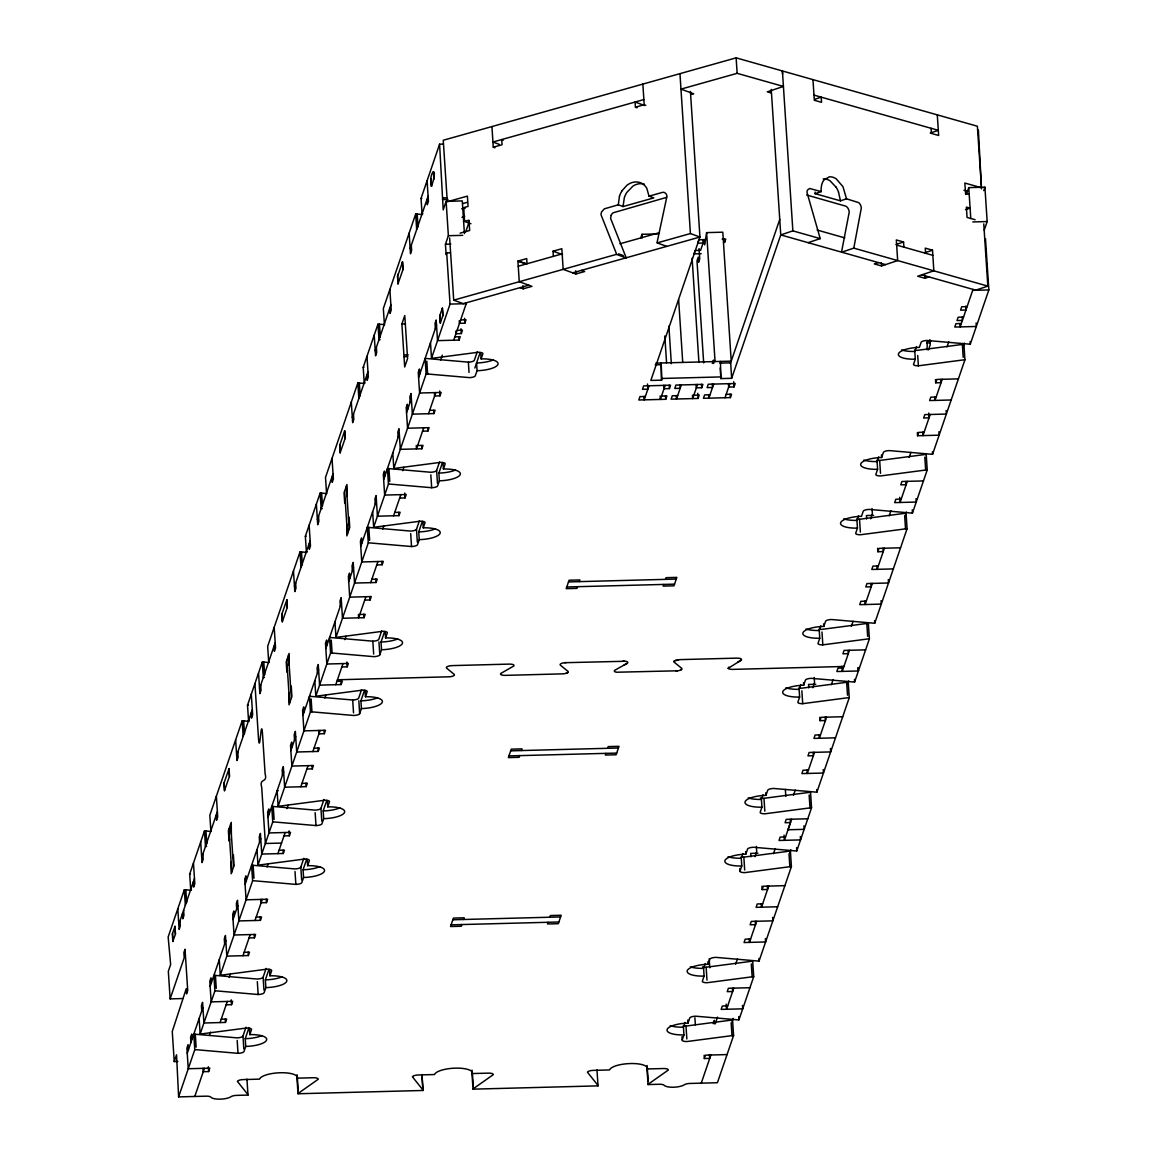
<?xml version="1.0" encoding="UTF-8"?>
<svg xmlns="http://www.w3.org/2000/svg" width="1157" height="1157" viewBox="0 0 1157 1157"><rect width="100%" height="100%" fill="white"/><g stroke="black" fill="none" stroke-linecap="round" stroke-linejoin="round"><path stroke-width="1.5" d="M621.974 190.789L626.92 185.294A18.989 14.882 -70.2 0 1 636.769 181.938L639.676 182.473A18.382 14.39 -69.2 0 1 643.711 184.657A18.686 14.622 -69.8 0 1 646.806 188.331L649.034 196.169L653.806 197.905L623.059 206.553L618.301 204.818L619.472 196.039M337.439 679.781L449.813 676.773A5.423 1.663 -3.7 0 0 454.166 674.314L446.602 668.139A5.423 1.663 -3.7 0 1 452.3 665.608L509.225 664.104A5.423 1.663 -3.7 0 1 513.809 665.984L500.735 673.49A5.423 1.663 -3.7 0 0 505.32 675.37L562.259 673.866A5.423 1.663 -3.7 0 0 566.12 673.316L567.769 672.579A5.423 1.663 -3.7 0 0 567.942 671.335L560.378 665.159A5.423 1.663 -3.7 0 1 564.732 662.701L625.532 661.254A5.423 1.663 -3.7 0 1 627.036 663.409L615.061 670.091A5.423 1.663 -3.7 0 0 616.565 672.231L677.366 670.8A5.423 1.663 -3.7 0 0 680.851 669.975L681.719 668.341L674.155 662.166A5.423 1.663 -3.7 0 1 674.329 660.922L679.839 659.62L736.778 658.131A5.423 1.663 -3.7 0 1 740.813 660.416L728.158 668.356A5.423 1.663 -3.7 0 0 732.873 669.382L843.916 666.475M224.096 782.841L224.415 790.781L229.491 776.202L229.086 768.566L224.096 782.841L224.603 790.578M281.932 613.919L282.25 621.844L287.326 607.28L286.922 599.644L281.932 613.919L282.438 621.656M339.768 444.982L340.086 452.922L345.162 438.358L344.757 430.722L339.768 444.982L340.274 452.72M402.925 269.726L402.593 261.786L397.531 276.349L397.936 283.986L402.925 269.726L402.419 261.988L401.624 264.331M430.968 178.626L431.474 186.364C439.501 162.674 427.743 172.089 431.489 186.277M439.92 315.225L440.253 323.165L442.986 315.196L442.422 308.022L439.906 315.297L440.412 323.034M175.43 934.176L175.011 926.265L172.379 933.959L172.798 941.538L175.43 934.176L174.924 926.439M611.127 215.376L610.607 218.398L625.792 256.767A5.481 4.295 -69.8 0 1 625.951 257.852M791.619 819.214L788.004 829.771L804.158 829.338L811.549 807.774L810.536 792.299A5.423 1.663 -3.7 0 0 808.974 792.415L763.982 798.316A5.423 1.663 -3.7 0 1 760.351 797.911M191.05 890.268L185.843 889.82A5.423 1.663 -3.7 0 0 184.325 889.776L168.155 936.996L170.643 964.533L168.329 971.287L170.137 998.881L182.705 998.549M191.484 889.531A5.423 1.663 -3.7 0 1 190.703 889.574L189.69 874.099L204.456 830.972A5.423 1.663 -3.7 0 1 205.975 831.001L211.196 831.449M248.885 721.332L243.679 720.883A5.423 1.663 -3.7 0 0 242.16 720.854L209.822 815.28L210.834 830.755M249.334 720.609A5.423 1.663 -3.7 0 1 248.538 720.652L247.526 705.177L262.292 662.035A5.423 1.663 -3.7 0 1 263.81 662.064L269.031 662.527M306.735 552.41L301.514 551.961A5.438 1.663 -3.7 0 0 299.996 551.932L267.672 646.358L268.684 661.833M307.169 551.687A5.438 1.663 -3.7 0 1 306.374 551.715L305.361 536.241L320.127 493.113A5.438 1.663 -3.7 0 1 321.646 493.142L326.867 493.591M364.571 383.488L359.35 383.025A5.438 1.663 -3.7 0 0 357.831 382.996L325.507 477.422L326.52 492.896M365.005 382.75A5.438 1.663 -3.7 0 1 364.209 382.793L363.197 367.319L377.977 324.177A5.438 1.663 -3.7 0 1 379.482 324.206L384.702 324.669M422.406 214.551L417.185 214.103A5.467 1.678 -3.7 0 0 415.667 214.074L383.343 308.5L384.355 323.974M422.84 213.828A5.438 1.663 -3.7 0 1 422.059 213.857L421.047 198.382L439.588 144.191L443.189 144.104M398.398 273.717L397.603 276.06L398.109 283.798M178.814 924.313L194.477 878.568M201.708 857.453L217.371 811.693M236.65 755.391L252.313 709.631M259.544 688.516L275.207 642.771M294.485 586.454L310.148 540.709M317.38 519.594L333.042 473.849M352.321 417.532L367.984 371.787M375.215 350.672L390.878 304.913M410.157 248.61L428.09 196.213M464.42 233.584L462.279 200.913L446.125 201.347L443.203 209.865L439.588 144.191M170.137 998.881L184.209 957.779L183.876 952.616L185.033 949.232L187.723 990.508L186.566 993.877L186.234 988.714L172.263 1031.466L174.23 1061.562L177.831 1061.461M401.884 324.003L404.776 315.557L407.582 358.54L404.69 366.986L401.884 324.003L405.471 323.902M229.621 839.418L229.043 841.11L228.377 830.784L231.27 822.338L231.357 834.342M287.457 670.482L286.878 672.174L286.213 661.862L289.105 653.416L289.192 665.42M345.307 501.56L344.728 503.252L344.048 492.925L346.941 484.479L347.042 496.483M231.082 861.763L231.183 873.766L234.076 865.32L233.396 855.009L232.817 856.701M288.932 692.841L289.019 704.844L291.911 696.398L291.231 686.087L290.653 687.764M346.767 523.904L346.854 535.908L349.747 527.462L349.081 517.15L348.503 518.842M450.29 252.79L446.703 252.891L446.125 254.569L445.445 244.257L448.366 235.724L446.125 201.347M174.23 1061.562L176.544 1054.808L178.612 1096.894L206.134 1096.171A5.423 1.663 -3.7 0 1 210.227 1096.735L212.049 1098.022A10.861 3.326 -3.7 0 0 229.332 1097.559L232.065 1096.171A5.423 1.663 -3.7 0 1 236.621 1095.375L247.988 1095.072L246.976 1079.597A5.423 1.663 -3.7 0 0 246.918 1079.119M469.366 221.233L465.895 231.357A5.423 1.663 -3.7 0 1 465.302 231.993M187.246 1053.26L202.909 1007.516M210.14 986.4L225.803 940.641M233.034 919.526L237.85 905.454M245.082 884.338L260.744 838.594M267.976 817.464L283.639 771.719M290.87 750.604L295.686 736.532M302.917 715.416L318.58 669.657M325.811 648.542L341.474 602.783M348.705 581.667L353.521 567.595M360.753 546.48L376.415 500.735M383.647 479.605L399.31 433.861M406.541 412.745L411.357 398.673M418.588 377.558L436.522 325.16M178.612 1096.894L194.781 1049.674L193.769 1034.213A5.423 1.663 -3.7 0 1 195.287 1034.242L237.011 1037.858A5.423 1.663 -3.7 0 0 242.984 1036.021L245.993 1027.242M194.781 1049.674A5.423 1.663 -3.7 0 1 196.3 1049.717L238.024 1053.333A5.423 1.663 -3.7 0 0 243.997 1051.496L245.732 1046.434A19.004 5.814 -3.7 0 0 266.602 1040.027A19.004 5.814 -3.7 0 0 249.782 1034.604L251.503 1029.542A5.423 1.663 -3.7 0 0 246.701 1027.995L201.708 1033.881A5.423 1.663 -3.7 0 1 200.147 1033.996L214.913 990.869L213.9 975.394A5.423 1.663 -3.7 0 1 215.419 975.423L257.158 979.039A5.423 1.663 -3.7 0 0 263.116 977.202L266.124 968.423M214.913 990.869A5.423 1.663 -3.7 0 1 216.431 990.898L258.156 994.514A5.423 1.663 -3.7 0 0 264.129 992.677L265.864 987.615A19.004 5.814 -3.7 0 0 286.748 981.208A19.004 5.814 -3.7 0 0 269.914 975.785L271.649 970.723A5.423 1.663 -3.7 0 0 266.833 969.176L221.855 975.076A5.423 1.663 -3.7 0 1 220.278 975.177L252.616 880.752L251.604 865.277A5.423 1.663 -3.7 0 1 253.123 865.306L294.847 868.921A5.423 1.663 -3.7 0 0 300.82 867.099L303.828 858.306M252.616 880.752A5.423 1.663 -3.7 0 1 254.135 880.781L295.859 884.396A5.423 1.663 -3.7 0 0 301.832 882.574L303.568 877.498A19.004 5.814 -3.7 0 0 324.452 871.091A19.004 5.814 -3.7 0 0 307.617 865.682L309.353 860.606A5.423 1.663 -3.7 0 0 304.537 859.058L259.544 864.959A5.423 1.663 -3.7 0 1 257.982 865.074L272.748 821.933L271.736 806.458A5.423 1.663 -3.7 0 1 273.254 806.487L314.993 810.117A5.423 1.663 -3.7 0 0 320.952 808.28L323.96 799.501M272.748 821.933A5.423 1.663 -3.7 0 1 274.267 821.962L316.006 825.577A5.423 1.663 -3.7 0 0 321.964 823.755L323.7 818.679A19.004 5.814 -3.7 0 0 344.584 812.272A19.004 5.814 -3.7 0 0 327.749 806.863L329.485 801.787A5.423 1.663 -3.7 0 0 324.669 800.239L279.69 806.14A5.438 1.663 -3.7 0 1 278.128 806.255L310.452 711.83L309.44 696.355A5.438 1.663 -3.7 0 1 310.958 696.384L352.683 699.999A5.423 1.663 -3.7 0 0 358.656 698.163L361.548 689.717M310.452 711.83A5.438 1.663 -3.7 0 1 311.971 711.859L353.695 715.474A5.423 1.663 -3.7 0 0 359.668 713.638L361.403 708.576A19.004 5.814 -3.7 0 0 382.287 702.169A19.004 5.814 -3.7 0 0 365.453 696.745L367.188 691.684A5.423 1.663 -3.7 0 0 362.372 690.136L317.394 696.037A5.438 1.663 -3.7 0 1 315.818 696.138L330.584 653.011L329.571 637.536A5.438 1.663 -3.7 0 1 331.09 637.565L372.829 641.18A5.423 1.663 -3.7 0 0 378.787 639.344L381.68 630.898M330.584 653.011A5.438 1.663 -3.7 0 1 332.102 653.04L373.841 656.655A5.423 1.663 -3.7 0 0 379.8 654.819L381.535 649.757A19.004 5.814 -3.7 0 0 402.419 643.35A19.004 5.814 -3.7 0 0 385.585 637.926L387.32 632.865A5.423 1.663 -3.7 0 0 382.519 631.317L337.526 637.218A5.423 1.663 -3.7 0 1 335.964 637.319L368.288 542.893L367.275 527.418A5.423 1.663 -3.7 0 1 368.794 527.447L410.518 531.063A5.423 1.663 -3.7 0 0 416.491 529.241L419.384 520.795M368.288 542.893A5.423 1.663 -3.7 0 1 369.806 542.922L411.53 546.538A5.423 1.663 -3.7 0 0 417.503 544.716L419.239 539.639A19.004 5.814 -3.7 0 0 440.123 533.232A19.004 5.814 -3.7 0 0 423.288 527.823L425.024 522.747A5.423 1.663 -3.7 0 0 420.208 521.2L375.23 527.1A5.438 1.663 -3.7 0 1 373.653 527.216L388.434 484.074L387.421 468.599A5.438 1.663 -3.7 0 1 388.926 468.628L430.664 472.258A5.423 1.663 -3.7 0 0 436.623 470.422L439.515 461.976M388.434 484.074A5.438 1.663 -3.7 0 1 389.938 484.103L431.677 487.719A5.423 1.663 -3.7 0 0 437.635 485.897L439.371 480.82A19.004 5.814 -3.7 0 0 460.255 474.413A19.004 5.814 -3.7 0 0 443.42 469.004L445.156 463.928A5.423 1.663 -3.7 0 0 440.354 462.381L395.361 468.281A5.438 1.663 -3.7 0 1 393.799 468.397L426.123 373.971L425.111 358.496A5.438 1.663 -3.7 0 1 426.629 358.525L468.368 362.141A5.423 1.663 -3.7 0 0 474.327 360.304L477.219 351.858M426.123 373.971A5.438 1.663 -3.7 0 1 427.642 374L469.38 377.616A5.423 1.663 -3.7 0 0 475.151 376.097L477.074 370.717A19.004 5.814 -3.7 0 0 497.958 364.31A19.004 5.814 -3.7 0 0 481.124 358.887L482.859 353.825A5.423 1.663 -3.7 0 0 478.043 352.278L433.065 358.178A5.438 1.663 -3.7 0 1 431.503 358.28L450.044 304.089L446.703 252.891M209.359 1035.443L210.502 1032.102M229.202 977.506L230.359 974.122M267.036 866.969L268.207 863.585M287.037 808.584L288.194 805.185M324.886 698.047L326.043 694.648M344.873 639.647L346.03 636.263M382.721 529.111L383.878 525.726M402.708 470.725L403.865 467.327M440.542 360.232L442.278 355.156M194.781 1096.474L204.413 1068.316M220.076 1022.571L227.307 1001.441M242.97 955.696L250.201 934.581M255.017 920.509L262.249 899.394M277.911 853.635L285.143 832.519M300.806 786.774L308.037 765.659M312.867 751.573L320.084 730.457M335.761 684.713L342.978 663.597M365.872 596.723L358.656 617.838L358.424 614.396M370.703 582.651L377.934 561.535M393.597 515.776L400.828 494.661M423.722 427.801L416.491 448.916L416.26 445.474M428.538 413.714L435.77 392.599M453.703 340.201L466.546 302.7M203.039 1068.258L203.256 1071.7L208.65 1071.556L209.807 1068.171L188.258 1068.735L186.899 1048.112L188.056 1044.728L188.403 1049.891M201.752 1010.9L201.405 1005.737L202.562 1002.352L203.921 1022.99L225.47 1022.426L226.627 1019.042L221.233 1019.187M226.15 1004.826L231.545 1004.681L232.702 1001.311L211.153 1001.875L209.793 981.237L210.95 977.867L211.297 983.016M224.646 944.025L224.299 938.862L225.456 935.492L226.815 956.116L248.365 955.552L249.522 952.182L244.127 952.312M249.044 937.965L254.439 937.821L255.596 934.437L234.047 935.001L232.687 914.377L233.844 910.993L234.191 916.156M236.693 908.838L236.361 903.675L237.518 900.291L238.863 920.929L260.412 920.365L261.569 916.98L256.174 917.125M260.875 899.322L261.092 902.764L266.486 902.619L267.643 899.249L246.094 899.813L244.734 879.175L245.891 875.806L246.239 880.954M259.587 841.963L259.255 836.8L260.412 833.43L261.757 854.054L283.306 853.49L284.463 850.12L279.068 850.25M283.986 835.904L289.38 835.759L290.537 832.375L268.988 832.939L267.629 812.315L268.786 808.931L269.133 814.094M282.482 775.103L282.149 769.94L283.306 766.556L284.651 787.194L306.2 786.63L307.357 783.246L301.963 783.39M306.88 769.029L312.274 768.884L313.431 765.515L291.882 766.079L290.523 745.441L291.68 742.071L292.027 747.22M294.529 739.902L294.196 734.753L295.353 731.369L296.698 752.007L318.247 751.428L319.404 748.058L314.024 748.203M318.71 730.4L318.927 733.842L324.322 733.697L325.479 730.313L303.929 730.877L302.584 710.253L303.741 706.869L304.074 712.032M317.423 673.041L317.09 667.878L318.247 664.494L319.592 685.132L341.141 684.568L342.298 681.184L336.918 681.328M341.821 666.967L347.216 666.822L348.373 663.453L326.824 664.017L325.479 643.379L326.636 640.009L326.968 645.158M340.317 606.167L339.984 601.018L341.141 597.634L342.486 618.257L364.036 617.693L365.193 614.324L359.813 614.454M364.715 600.107L370.11 599.962L371.267 596.578L349.718 597.142L348.373 576.519L349.515 573.134L349.862 578.298M352.364 570.98L352.032 565.816L353.189 562.432L354.534 583.07L376.083 582.506L377.24 579.122L371.86 579.267M376.777 564.905L382.157 564.761L383.314 561.391L361.765 561.955L360.42 541.317L361.577 537.947L361.91 543.096M375.258 504.105L374.926 498.956L376.083 495.572L377.428 516.196L398.977 515.632L400.134 512.262L394.754 512.406M399.671 498.045L405.051 497.9L406.208 494.516L384.659 495.08L383.314 474.457L384.471 471.073L384.804 476.236M398.153 437.245L397.82 432.082L398.977 428.697L400.322 449.335L421.871 448.771L423.028 445.387L417.648 445.532M422.565 431.171L427.945 431.026L429.102 427.656L407.553 428.22L406.208 407.582L407.365 404.212L407.698 409.361M410.2 402.043L409.867 396.894L411.024 393.51L412.369 414.148L433.918 413.57L435.075 410.2L429.695 410.345M434.439 393.394L434.613 395.983L439.993 395.839L441.15 392.454L419.601 393.018L418.255 372.395L419.413 369.011L419.745 374.174M435.365 328.545L435.032 323.382L436.189 319.997L437.534 340.635L459.098 340.071L460.255 336.687L454.86 336.832M455.757 331.148L455.916 333.737L461.31 333.592L462.467 330.208L457.029 330.352M459.271 320.735L459.43 323.309L464.868 323.179L466.025 319.795L460.645 319.939M245.732 1046.434L245.226 1038.697L248.813 1028.183M265.864 987.615L265.358 979.878L268.959 969.364M303.568 877.498L303.062 869.76L306.663 859.261M323.7 818.679L323.193 810.941L326.795 800.442M361.403 708.576L360.897 700.838L364.498 690.324M381.535 649.757L381.029 642.019L384.63 631.505M419.239 539.639L418.733 531.902L422.334 521.402M439.371 480.82L438.865 473.097L442.466 462.583M474.833 368.042L480.054 352.798M640.718 237.98L641.976 234.321L658.145 233.888M461.874 924.559L461.296 926.251L450.521 926.526L453.414 918.079L464.188 917.79L463.61 919.482M519.71 755.622L519.131 757.314L508.357 757.604L511.249 749.158L522.024 748.868L521.445 750.56M577.545 586.7L576.967 588.392L566.192 588.667L569.085 580.221L579.859 579.946L579.281 581.624M649.005 385.787L644.189 399.859L643.957 396.417M661.616 380.147L661.182 362.98L661.616 380.147L650.841 380.436L699.942 237.04L690.425 91.504M702.834 239.6L703.066 243.042L700.563 250.36L695.169 250.505L694.012 253.875L701.2 253.687M655.802 363.124L731.224 361.143L722.792 232.195L706.623 232.615L704.555 244.821L704.223 239.658M665.174 385.353L660.358 399.44L660.126 395.998M645.346 396.475L639.966 396.62L638.809 400.004L665.738 399.295L666.895 395.911L661.515 396.056M663.785 385.295L664.017 388.738L669.411 388.593L670.568 385.209L643.625 385.917L642.468 389.302L647.848 389.157L647.515 384.008M681.343 384.934L676.512 399.006L676.295 395.564M697.497 384.5L692.681 398.587L692.45 395.144M677.669 395.636L672.289 395.766L671.132 399.151L698.076 398.442L699.233 395.058L693.838 395.202M696.124 384.442L696.34 387.884L701.735 387.74L702.892 384.37L675.948 385.079L674.791 388.448L680.186 388.304L679.954 384.876M712.322 363.443L713.479 360.073L713.695 363.515M713.667 384.081L708.851 398.153L708.619 394.725M771.242 89.378L780.758 234.914L731.658 378.31L720.883 378.585L720.449 361.432M730.385 363.587L779.746 219.44M725.005 397.733L729.836 383.661M548.085 922.288L547.507 923.98L558.281 923.691L561.174 915.245L550.399 915.534L549.821 917.226M605.921 753.366L605.342 755.044L616.117 754.769L619.009 746.323L608.235 746.598L607.656 748.29M663.756 584.43L663.178 586.122L673.952 585.832L676.845 577.386L666.07 577.676L665.492 579.368M710.008 394.783L704.613 394.927L703.456 398.297L730.4 397.589L731.557 394.219L726.162 394.363M728.447 383.603L728.679 387.031L734.059 386.901L735.216 383.517L708.272 384.225L707.115 387.609L712.51 387.465L712.278 384.023M966.413 194.434L968.756 187.608L984.911 187.188L987.167 221.565L984.245 230.098M683.151 1025.854A5.423 1.663 -3.7 0 0 686.014 1026.057L730.993 1020.156A5.423 1.663 -3.7 0 1 732.569 1020.055L733.581 1035.529A5.423 1.663 -3.7 0 0 732.005 1035.631L687.027 1041.531A5.423 1.663 -3.7 0 1 682.211 1039.984L683.946 1034.922L683.44 1027.185L685.06 1022.455M702.501 966.847A5.423 1.663 -3.7 0 0 706.146 967.238L751.139 961.337A5.423 1.663 -3.7 0 1 752.701 961.236L753.713 976.71A5.423 1.663 -3.7 0 0 752.151 976.812L707.158 982.712A5.423 1.663 -3.7 0 1 702.357 981.165L704.092 976.103L703.586 968.366L705.206 963.636M741.001 856.932A5.423 1.663 -3.7 0 0 743.85 857.135L788.828 851.234A5.423 1.663 -3.7 0 1 790.405 851.118L791.417 866.593A5.423 1.663 -3.7 0 0 789.841 866.709L744.862 872.609A5.423 1.663 -3.7 0 1 740.046 871.062L741.782 865.986L741.275 858.248L742.895 853.519M811.549 807.774A5.423 1.663 -3.7 0 0 809.987 807.89L764.994 813.79A5.423 1.663 -3.7 0 1 760.192 812.243L761.928 807.167L761.422 799.429L763.042 794.7M798.836 687.996A5.423 1.663 -3.7 0 0 801.685 688.198L846.678 682.297A5.423 1.663 -3.7 0 1 848.24 682.196L849.252 697.671A5.423 1.663 -3.7 0 0 847.691 697.772L802.698 703.673A5.423 1.663 -3.7 0 1 797.882 702.125L799.617 697.064L799.111 689.326L800.731 684.597M818.968 629.191A5.423 1.663 -3.7 0 0 821.817 629.379L866.81 623.478A5.438 1.663 -3.7 0 1 868.372 623.377L869.384 638.852A5.438 1.663 -3.7 0 0 867.822 638.953L822.829 644.854A5.423 1.663 -3.7 0 1 818.028 643.306L819.763 638.245L819.257 630.507L820.877 625.778M856.672 519.074A5.423 1.663 -3.7 0 0 859.521 519.276L904.514 513.375A5.438 1.663 -3.7 0 1 906.076 513.26L907.088 528.735A5.438 1.663 -3.7 0 0 905.526 528.85L860.533 534.751A5.423 1.663 -3.7 0 1 855.717 533.203L857.453 528.127L856.947 520.39L858.566 515.66M876.804 460.255A5.423 1.663 -3.7 0 0 879.653 460.457L924.645 454.556A5.438 1.663 -3.7 0 1 926.207 454.441L927.22 469.916A5.438 1.663 -3.7 0 0 925.658 470.031L880.665 475.932A5.423 1.663 -3.7 0 1 875.863 474.384L877.599 469.308L877.093 461.571L878.713 456.841M914.507 350.137A5.423 1.663 -3.7 0 0 917.356 350.34L962.349 344.439A5.438 1.663 -3.7 0 1 963.911 344.338L964.924 359.813A5.438 1.663 -3.7 0 0 963.362 359.914L918.369 365.814A5.423 1.663 -3.7 0 1 913.567 364.267L915.303 359.205L914.797 351.468L916.474 346.536M683.946 1034.922A19.004 5.814 -3.7 0 1 667.112 1029.499A19.004 5.814 -3.7 0 1 687.996 1023.092L689.731 1018.03A5.423 1.663 -3.7 0 1 695.704 1016.193L737.428 1019.809A5.423 1.663 -3.7 0 0 738.947 1019.838L753.713 976.71M704.092 976.103A19.004 5.814 -3.7 0 1 687.258 970.68A19.004 5.814 -3.7 0 1 708.127 964.273L709.863 959.211A5.423 1.663 -3.7 0 1 715.836 957.374L757.56 960.99A5.423 1.663 -3.7 0 0 759.079 961.019L791.417 866.593M741.782 865.986A19.004 5.814 -3.7 0 1 724.947 860.577A19.004 5.814 -3.7 0 1 745.831 854.155L747.567 849.093A5.423 1.663 -3.7 0 1 753.54 847.257L795.264 850.887A5.423 1.663 -3.7 0 0 796.783 850.916L804.158 829.338L803.941 825.838M761.928 807.167A19.004 5.814 -3.7 0 1 745.094 801.758A19.004 5.814 -3.7 0 1 765.977 795.351L767.713 790.274A5.423 1.663 -3.7 0 1 773.671 788.452L815.396 792.068A5.423 1.663 -3.7 0 0 816.914 792.097L849.252 697.671M799.617 697.064A19.004 5.814 -3.7 0 1 782.783 691.64A19.004 5.814 -3.7 0 1 803.667 685.233L805.402 680.171A5.423 1.663 -3.7 0 1 811.375 678.335L853.099 681.95A5.438 1.663 -3.7 0 0 854.618 681.979L869.384 638.852M819.763 638.245A19.004 5.814 -3.7 0 1 802.929 632.821A19.004 5.814 -3.7 0 1 823.813 626.414L825.548 621.352A5.423 1.663 -3.7 0 1 831.507 619.516L873.246 623.131A5.438 1.663 -3.7 0 0 874.75 623.16L907.088 528.735M877.599 469.308A19.004 5.814 -3.7 0 1 860.765 463.899A19.004 5.814 -3.7 0 1 881.648 457.492L883.384 452.416A5.423 1.663 -3.7 0 1 889.343 450.594L931.081 454.209A5.438 1.663 -3.7 0 0 932.6 454.238L964.924 359.813M927.104 349.819L927.234 341.243L930.821 341.156M981.324 185.395L978.388 130.032M754.971 856.657L756.707 851.595L756.374 846.432M812.807 687.735L814.542 682.659L814.21 677.51M870.643 518.799L872.378 513.737L872.045 508.574M928.478 349.877L930.214 344.8L929.881 339.652M983.739 190.601L984.911 187.188M713.204 1023.67L714.361 1020.3L714.578 1023.743M715.257 1023.786L717.542 1017.133M735.664 964.2L737.399 959.11M773.512 853.664L775.248 848.573M793.5 795.278L795.235 790.188M831.348 684.742L833.083 679.651M851.335 626.342L853.085 621.251M889.183 515.805L890.919 510.714M909.171 457.42L910.921 452.329M947.005 346.912L948.74 341.85M709.472 1054.519L709.733 1058.38L704.338 1058.525L705.495 1055.155L727.044 1054.577M767.337 886.016L767.568 889.458L762.174 889.603L763.331 886.219L784.88 885.655M825.172 717.094L825.404 720.522L820.009 720.666L821.166 717.297L842.73 716.733M883.022 548.158L883.239 551.6L877.859 551.744L879.016 548.36L900.565 547.796M938.891 431.735L939.122 435.177L917.573 435.741L918.73 432.371L924.11 432.226M940.872 379.453L941.075 382.678L935.695 382.808L936.852 379.438L958.401 378.874M984.911 240.41L985.489 238.732L988.845 289.93L970.289 344.121A5.438 1.663 -3.7 0 1 968.771 344.092L927.046 340.476A5.423 1.663 -3.7 0 0 921.276 341.995L919.352 347.375A19.004 5.814 -3.7 0 0 898.468 353.782A19.004 5.814 -3.7 0 0 915.303 359.205M701.243 1083.169L710.89 1055.01M733.784 988.136L726.553 1009.251L726.206 1004.102M756.678 921.276L749.447 942.391L749.215 938.949M768.725 886.074L761.494 907.189L761.263 903.762M790.245 819.373L790.462 822.584L784.388 840.329L784.056 835.166M814.514 752.339L807.282 773.454L807.051 770.027M826.561 717.152L819.33 738.267L819.098 734.825M849.455 650.277L842.224 671.393L841.891 666.244M872.349 583.417L865.118 604.533L864.886 601.09M884.396 548.216L877.165 569.331L876.934 565.903M907.29 481.355L900.059 502.471L899.727 497.308M930.185 414.481L922.953 435.596L922.722 432.168M942.232 379.294L935.001 400.409L934.784 396.967M973.008 289.395L960.165 326.896L959.948 323.468M731.991 1021.703L733.133 1018.377M789.667 853.244L790.838 849.845M847.503 684.308L848.674 680.923M905.353 515.386L906.51 511.987M963.174 346.493L964.331 343.108M733.581 1035.529L717.412 1082.735L689.876 1083.458A5.423 1.663 -3.7 0 0 684.423 1084.716A10.861 3.326 -3.7 0 1 673.49 1087.233A10.861 3.326 -3.7 0 1 664.104 1085.252A5.423 1.663 -3.7 0 0 659.403 1084.268L648.036 1084.557L647.023 1069.082A5.438 1.663 -3.7 0 1 647.414 1068.591M857.453 528.127A19.004 5.814 -3.7 0 1 840.633 522.718A19.004 5.814 -3.7 0 1 861.502 516.311L863.238 511.235A5.423 1.663 -3.7 0 1 869.211 509.398L910.935 513.028A5.438 1.663 -3.7 0 0 912.454 513.057L927.22 469.916M681.95 669.151L680.851 669.975M728.838 667.097L728.158 668.356M674.329 660.922L675.977 660.184M567.769 672.579L566.12 673.316M624.042 665.073L627.036 663.409M737.819 662.079L740.813 660.416M815.15 99.169L821.21 97.145L821.542 102.308L814.311 100.254L812.966 79.616M930.242 133.041L938.313 130.336L813.978 95.105M815.092 192.062L815.15 193.667L821.195 191.643L809.698 188.461L807.47 190.052A5.467 3.413 71.3 0 0 807.065 192.698L820.212 238.617L808.107 242.666M815.15 193.667L840.459 200.841L846.519 198.816L858.725 202.634A5.409 3.37 71.6 0 1 861.3 208.058L853.794 248.133L987.832 286.126L983.768 223.894M820.212 238.617L792.863 230.865L780.758 234.914L885.568 264.62M965.473 209.648L970.014 208.13L966.399 207.103L967.064 217.415L975.105 219.7M853.794 248.133L841.689 252.183A5.481 3.413 71.5 0 1 841.717 251.098L849.224 212.121A5.438 3.37 71.4 0 0 845.926 206.206L806.646 194.998M895.995 244.517L903.559 241.987L903.892 247.135M878.337 262.567L874.302 263.912L881.533 265.965L897.673 260.571L896.313 239.933L903.559 241.987M924.92 252.718L932.499 250.187L933.844 270.81L917.703 276.219L924.935 278.273L928.97 276.913M987.832 286.126L975.727 290.176L921.739 274.86M981.541 188.837L977.376 126.229L736.127 57.85L443.261 140.257L447.282 201.766L467.414 196.112L468.079 206.423L463.697 207.653L464.593 221.406L470.942 223.735M643.87 99.574L492.94 142.036L499.289 144.365M770.895 92.864L767.279 91.837L783.419 86.442L737.139 73.325L680.967 89.132L693.665 93.775L691.481 94.397M491.927 126.561L493.272 147.199L502.051 144.726L501.719 139.563L503.309 140.142M644.608 105.518L635.092 102.033L635.424 107.196L644.203 104.723L645.794 105.301M462.569 203.632L467.356 202.287M464.593 221.406L468.975 220.177L469.655 230.489L460.081 233.193M649.034 196.169L662.209 192.452A5.481 4.281 -69.6 0 1 664.668 192.626L666.042 193.769A5.467 4.281 -69.6 0 1 666.938 196.386L657.234 241.755A5.481 4.295 -69.8 0 0 657.205 242.898L666.721 246.383M618.301 204.818L604.33 208.839L601.611 211.89A5.467 4.295 -69.8 0 0 601.076 214.913L616.262 253.282A5.481 4.31 -69.5 0 1 616.45 254.366L625.966 257.852M666.548 197.399L613.065 212.816A5.438 4.238 -69.7 0 0 611.142 215.376M553.379 256.348L553.046 251.199L561.825 248.726L563.17 269.35L575.868 273.992L584.661 271.519L581.479 270.362M518.249 266.24L562.157 253.875M619.95 243.78L659.447 232.673M449.639 237.937L453.718 300.155L616.435 254.366M657.205 242.898L690.411 233.555L699.942 237.04L572.701 272.835M528.792 285.186L463.234 303.64L453.718 300.155M520.014 287.659L523.181 288.831L531.96 286.358L519.262 281.715L517.917 261.077L526.695 258.604L527.028 263.767L517.917 261.077L525.857 263.984M677.178 659.895L678.508 659.707M461.686 208.766L465.143 208.303M564.732 662.701L566.062 662.614M676.021 670.886L677.366 670.8M443.102 197.861L446.689 197.775M442.524 199.554L447.918 199.409M448.366 235.724L462.742 235.348M972.791 221.942L987.167 221.565M445.445 244.257L450.84 244.113M706.016 239.615L698.828 239.803L697.671 243.187L703.066 243.042M722.185 239.195L725.772 239.094L724.615 242.478L724.398 239.036M450.044 304.089L466.213 303.669M972.675 290.364L988.845 289.93M967.122 306.634L961.727 306.764L960.57 310.148L966.008 310.004L965.762 306.142M963.593 317.047L958.155 317.192L956.998 320.561L962.393 320.417L962.176 317.206M961.337 323.526L955.942 323.656L954.785 327.041L976.334 326.476L976.103 322.933M404.603 354.982L408.19 354.881M404.024 356.674L407.611 356.573M926.656 342.935L930.242 342.848M655.224 364.817L660.604 364.672M719.871 363.124L730.645 362.835L731.658 378.31M662.194 378.455L721.462 376.907M936.158 397.025L930.778 397.169L929.621 400.553L951.17 399.989M923.46 480.922L901.91 481.5L900.753 484.87L906.133 484.725L905.917 481.514M901.216 499.086L895.836 499.231L894.679 502.615L916.228 502.051L915.997 498.609M873.593 515.342L866.419 515.53L866.636 518.958M878.322 565.961L872.942 566.106L871.785 569.475L893.334 568.911M568.506 581.913L676.267 579.078M566.771 586.975L674.531 584.14M866.275 601.148L860.88 601.293L859.723 604.677L881.287 604.099L881.056 600.671M865.624 649.858L844.06 650.422L842.903 653.806L848.298 653.662L848.081 650.436M843.381 668.023L837.986 668.168L836.844 671.537L858.393 670.973L858.19 667.878M815.757 684.264L808.569 684.452L808.801 687.894M820.487 734.883L815.107 735.028L813.949 738.412L835.499 737.848M510.671 750.835L618.431 748.015M508.935 755.911L616.695 753.077M808.439 770.085L803.045 770.229L801.888 773.599L823.451 773.035L823.22 769.593M807.774 818.78L786.225 819.358L785.068 822.728L790.462 822.584M281.527 843.077L265.372 843.496L261.699 787.295C258.806 777.663 267.976 783.419 265.112 773.845L262.393 732.15C260.947 718.295 260.065 753.612 258.59 739.815L254.916 683.599M785.545 836.945L780.151 837.089L778.994 840.474L800.557 839.91L800.326 836.468M757.922 853.201L750.734 853.389L750.965 856.816M762.651 903.819L757.257 903.964L756.099 907.334L777.663 906.77M452.835 919.772L560.595 916.937M451.1 924.833L558.86 921.999M750.604 939.007L745.209 939.151L744.052 942.536L765.601 941.957L765.384 938.529M749.938 987.716L728.389 988.28L727.232 991.665L732.627 991.52L732.41 988.295M727.71 1005.881L722.315 1006.026L721.158 1009.396L742.707 1008.832L742.49 1005.39M247.988 1095.072A5.423 1.663 -3.7 0 0 247.931 1094.594L237.402 1081.405A5.423 1.663 -3.7 0 1 243.375 1079.568L259.53 1079.148A19.004 5.814 -3.7 0 1 280.413 1072.741A19.004 5.814 -3.7 0 1 297.248 1078.15L313.417 1077.731A5.423 1.663 -3.7 0 1 318.218 1079.279L298.39 1093.264A5.423 1.663 -3.7 0 0 298 1093.755L422.999 1090.473L421.987 1074.998A5.423 1.663 -3.7 0 0 421.929 1074.52M422.999 1090.473A5.423 1.663 -3.7 0 0 422.941 1089.995L412.427 1076.805A5.423 1.663 -3.7 0 1 418.386 1074.969L434.555 1074.549A19.004 5.814 -3.7 0 1 455.439 1068.142A19.004 5.814 -3.7 0 1 472.273 1073.551L488.428 1073.132A5.423 1.663 -3.7 0 1 493.244 1074.679L473.415 1088.665A5.423 1.663 -3.7 0 0 473.025 1089.156L598.024 1085.873L597.012 1070.399A5.423 1.663 -3.7 0 0 596.954 1069.921M623.001 661.11L624.303 661.139M644.449 184.209L641.528 183.688A18.96 14.882 -70.4 0 0 633.053 186.017L626.732 192.525A18.671 14.491 -69.8 0 0 624.303 197.804L623.059 206.553M981.396 187.738L964.822 183.037L965.719 194.419M963.969 190.269L967.18 191.18M965.502 193.349L969.118 194.376M932.499 250.187L925.253 248.133L925.6 253.296M896.661 245.096L932.831 255.335M817.146 230.041L844.798 237.879M635.424 107.196L637.015 107.775M493.272 147.199L494.863 147.778M618.532 253.817L623.305 255.552M553.046 251.199L562.562 254.67M835.918 187.029L830.148 180.882A18.975 11.787 71.5 0 0 823.191 178.916M838.507 192.149L840.459 200.841M846.519 198.816L842.947 186.639L836.207 178.858A18.96 11.801 71.7 0 0 829.236 176.876L824.073 179.928A18.686 11.613 71.4 0 0 822.02 183.703A18.917 11.729 71.5 0 0 821.195 191.643M968.756 187.608L970.781 218.557M970.13 341.546L970.289 344.121M962.349 344.439L963.188 357.339M937.286 114.861L938.645 135.485L931.414 133.445L931.067 128.282M946.122 410.518L946.354 414.061L924.79 414.625L923.648 418.01L929.028 417.865L928.709 413.035M935.478 379.583L935.695 382.808M924.732 275.048L924.935 278.273M932.426 451.664L932.6 454.238M924.819 457.131L925.658 470.031M917.703 355.503L918.369 365.814M917.356 432.516L917.573 435.741M912.251 509.832L912.454 513.057M904.673 515.95L905.526 528.85M881.316 262.74L881.533 265.965M881.475 454.903L881.648 457.492M888.287 579.556L888.518 582.983L866.955 583.562L865.798 586.932L871.192 586.787L870.961 583.359M879.653 460.457L880.506 473.343M877.628 548.302L877.859 551.744M874.591 620.586L874.75 623.16M866.81 623.478L867.649 636.379M859.521 519.276L860.36 532.162M858.161 667.531L858.393 670.973M854.444 679.405L854.618 681.979M846.678 682.297L847.517 695.198M823.639 623.84L823.813 626.414M830.451 748.478L830.668 751.92L809.119 752.484L807.962 755.868L813.357 755.723L813.125 752.281M821.991 631.968L822.829 644.854M782.609 74.062L782.407 70.967L792.863 230.865M819.792 717.239L820.009 720.666M816.755 789.522L816.914 792.097M803.508 682.659L803.667 685.233M809.148 794.989L809.987 807.89M801.859 690.772L802.698 703.673M796.566 847.691L796.783 850.916M785.357 789.363L785.82 796.392M789.002 853.808L789.841 866.709M736.127 57.85L737.139 73.325M765.804 792.762L765.977 795.351M772.616 917.414L772.833 920.842L751.283 921.42L750.126 924.79L755.521 924.645L755.29 921.218M763.982 798.316L764.835 811.202M733.726 381.738L734.059 386.901M730.168 394.161L730.4 397.589M761.957 886.161L762.174 889.603M758.92 958.444L759.079 961.019M720.189 367.955L720.883 378.585M706.623 232.615L715.069 361.562M745.672 851.581L745.831 854.155M751.298 963.926L752.151 976.812M743.85 857.135L744.689 870.021M739.887 868.473L740.046 871.062M699.059 248.581L699.739 258.893L698.582 262.277L698.25 257.114L696.991 260.773L703.673 362.864M701.504 384.312L701.735 387.74M679.954 73.658L690.411 233.555M692.103 258.112L698.9 361.996M738.73 1016.613L738.947 1019.838M697.729 393.279L698.076 398.442M731.166 1022.745L732.005 1035.631M678.638 299.735L682.731 362.416M668.876 326.1L671.335 363.703M709.183 958.82L709.776 967.802M707.968 961.698L708.127 964.273M669.18 385.151L669.411 388.593M664.812 335.978L666.577 362.85M706.146 967.238L706.985 980.138M665.521 395.853L665.738 399.295M642.858 84.099L644.203 104.723M704.136 1055.3L704.338 1058.525M694.894 1017.741L695.357 1024.813M641.976 234.321L642.207 237.894M687.793 1019.997L687.996 1023.092M686.014 1026.057L686.853 1038.957M682.008 1036.759L682.211 1039.984M647.067 1065.51L648.267 1081.491M575.665 270.767L575.868 273.992M522.978 285.605L523.181 288.831M480.791 353.738L481.124 358.887M477.074 370.717L476.568 362.98A19.004 5.814 -3.7 0 0 493.272 359.885M468.368 362.141L469.033 372.453M464.564 318.334L464.868 323.179M460.992 328.762L461.31 333.592M458.881 336.846L459.098 340.071M433.369 171.583L433.875 179.321M442.307 308.268L442.813 316.006M427.338 184.599L427.078 180.738L428.437 201.361L427.28 204.746L426.933 199.583M439.674 391.008L439.993 395.839M443.015 462.814L443.42 469.004M430.491 342.805L431.503 358.28M433.716 410.345L433.918 413.57M436.623 470.422L437.476 483.322M417.185 214.103L418.039 226.989M426.803 361.1L427.642 374M473.242 1086.09L472.403 1073.19A5.423 1.663 -3.7 0 0 472.013 1073.682L473.025 1089.156M472.042 1070.109L472.273 1073.551M415.667 214.074L416.679 229.549M427.743 427.801L427.945 431.026M430.823 474.833L431.677 487.719M411.313 245.226L411.646 250.389L410.489 253.759L409.144 233.135M421.669 445.546L421.871 448.771M422.883 521.633L423.288 527.823M416.491 529.241L417.33 542.127M410.692 533.652L411.53 546.538M404.733 493.07L405.051 497.9M389.866 289.438L391.211 310.076L390.054 313.446L389.721 308.297M398.775 512.406L398.977 515.632M392.787 452.922L393.799 468.397M379.482 324.206L380.335 337.106M388.926 468.628L389.779 481.529M377.977 324.177L378.99 339.652A5.438 1.663 -3.7 0 1 380.132 339.666M376.372 347.288L376.705 352.437L375.548 355.821L374.203 335.183M422.103 1077.095L422.941 1089.995M381.94 561.333L382.157 564.761M385.18 631.736L385.585 637.926M366.971 356.313L368.316 376.936L367.159 380.32L366.827 375.157M372.641 511.741L373.653 527.216M375.866 579.064L376.083 582.506M378.961 641.933L379.8 654.819M359.35 383.025L360.189 395.925M368.794 527.447L369.633 540.348M357.831 382.996L358.844 398.471M369.878 596.52L370.11 599.962M372.829 641.18L373.668 654.081M353.478 414.148L353.811 419.311L352.654 422.695L351.309 402.058M363.819 614.251L364.036 617.693M365.048 690.555L365.453 696.745M344.584 430.91L345.09 438.648M346.362 486.128L349.168 529.111M358.829 700.752L359.668 713.638M344.627 491.204L347.433 534.187M352.683 699.999L353.536 712.9M346.898 661.992L347.216 666.822M332.03 458.36L333.375 478.998L332.218 482.382L331.885 477.219M340.939 681.343L341.141 684.568M334.952 621.844L335.964 637.319M321.646 493.142L322.499 506.043M331.264 640.139L332.102 653.04M320.127 493.113L321.14 508.588A5.438 1.663 -3.7 0 1 322.297 508.588M318.537 516.21L318.869 521.373L317.712 524.757L316.367 504.119M324.09 730.255L324.322 733.697M327.344 800.673L327.749 806.863M309.136 525.235L310.481 545.873L309.324 549.242L308.991 544.094M314.805 680.663L315.818 696.138M318.03 748.001L318.247 751.428M320.952 808.28L321.791 821.181M301.514 551.961L302.353 564.847M311.132 698.958L311.971 711.859M299.996 551.932L301.008 567.393M312.043 765.457L312.274 768.884M315.152 812.691L316.006 825.577M295.642 583.085L295.975 588.233L294.818 591.617L293.473 570.98M305.969 783.188L306.2 786.63M307.212 859.492L307.617 865.682M286.748 599.832L287.254 607.57M288.527 655.064L291.333 698.047M300.82 867.099L301.659 879.985M286.791 660.126L289.597 703.109M295.021 871.51L295.859 884.396M289.062 830.914L289.38 835.759M274.195 627.296L275.54 647.934L274.383 651.304L274.05 646.141M283.089 850.265L283.306 853.49M298.217 1090.689L297.378 1077.789A5.423 1.663 -3.7 0 0 296.987 1078.281L298 1093.755M297.016 1074.708L297.248 1078.15M278.128 806.255L277.116 790.781A5.438 1.663 -3.7 0 0 278.287 790.708M263.81 662.064L264.664 674.965M273.254 806.487L274.108 819.387M262.292 662.035L263.304 677.51A5.423 1.663 -3.7 0 1 264.461 677.525M260.701 685.146L261.034 690.295L259.877 693.679L258.532 673.041M266.255 899.191L266.486 902.619M269.509 969.595L269.914 975.785M251.3 694.157L252.645 714.795L251.488 718.179L251.156 713.016M256.97 849.6L257.982 865.074M260.18 916.923L260.412 920.365M263.116 977.202L263.955 990.103M243.679 720.883L244.517 733.784M253.123 865.306L253.962 878.206M242.16 720.854L243.172 736.329M254.207 934.379L254.439 937.821M257.317 981.613L258.156 994.514M237.807 752.007L238.14 757.17L236.983 760.539L235.638 739.916M248.133 952.11L248.365 955.552M249.377 1028.414L249.782 1034.604M228.912 768.769L229.419 776.506M230.677 823.986L233.497 866.969M242.984 1036.021L243.823 1048.922M228.941 829.063L231.762 872.045M237.185 1040.432L238.024 1053.333M231.226 999.85L231.545 1004.681M216.359 796.218L217.704 816.856L216.547 820.241L216.214 815.078M225.253 1019.201L225.47 1022.426M219.266 959.703L220.278 975.177M205.975 831.001L206.814 843.887M215.419 975.423L216.258 988.309M204.456 830.972L205.469 846.447A5.423 1.663 -3.7 0 1 206.626 846.447M202.865 854.068L203.198 859.232L202.041 862.601L200.696 841.978M208.332 1066.711L208.65 1071.556M193.465 863.093L194.81 883.717L193.653 887.101L193.32 881.938M199.134 1018.522L200.147 1033.996M185.843 889.82L186.682 902.706M195.287 1034.242L196.126 1047.128M184.325 889.776L185.337 905.251M183.63 910.241L183.963 915.404L182.806 918.774L182.473 913.625M192.062 1039.188L191.729 1034.025L190.572 1037.41L190.905 1042.573M179.971 920.943L180.304 926.092L179.147 929.476L177.802 908.838M172.523 933.468L173.029 941.205M703.586 968.366A19.004 5.814 -3.7 0 1 690.353 966.818M683.44 1027.185A19.004 5.814 -3.7 0 1 670.221 1025.637M261.93 1035.602A19.004 5.814 -3.7 0 1 245.226 1038.697M282.062 976.783A19.004 5.814 -3.7 0 1 265.358 979.878M598.024 1085.873A5.423 1.663 -3.7 0 0 597.967 1085.396L587.438 1072.206A5.423 1.663 -3.7 0 1 593.411 1070.37L609.565 1069.95A19.004 5.814 -3.7 0 1 630.449 1063.543A19.004 5.814 -3.7 0 1 647.284 1068.952L663.453 1068.533A5.423 1.663 -3.7 0 1 668.254 1070.08L648.426 1084.066A5.438 1.663 -3.7 0 0 648.036 1084.557M761.422 799.429A19.004 5.814 -3.7 0 1 748.203 797.896M741.275 858.248A19.004 5.814 -3.7 0 1 728.057 856.701M319.766 866.665A19.004 5.814 -3.7 0 1 303.062 869.76M339.898 807.861A19.004 5.814 -3.7 0 1 323.193 810.941M377.601 697.743A19.004 5.814 -3.7 0 1 360.897 700.838M799.111 689.326A19.004 5.814 -3.7 0 1 785.892 687.779M397.733 638.924A19.004 5.814 -3.7 0 1 381.029 642.019M819.257 630.507A19.004 5.814 -3.7 0 1 806.039 628.96M877.093 461.571A19.004 5.814 -3.7 0 1 863.874 460.038M856.947 520.39A19.004 5.814 -3.7 0 1 843.728 518.842M435.437 528.807A19.004 5.814 -3.7 0 1 418.733 531.902M455.569 470.002A19.004 5.814 -3.7 0 1 438.865 473.083M914.797 351.468A19.004 5.814 -3.7 0 1 901.563 349.92M619.53 196.068A18.498 14.491 -70 0 1 622.018 190.818M835.976 186.971A18.671 11.599 71.5 0 1 838.579 192.12M190.471 874.056A5.423 1.663 -3.7 0 1 189.69 874.099M306.157 536.212A5.438 1.663 -3.7 0 1 305.361 536.241M248.321 705.134A5.423 1.663 -3.7 0 1 247.526 705.177M363.992 367.275A5.438 1.663 -3.7 0 1 363.197 367.319M464.695 216.2A5.423 1.663 -3.7 0 1 461.961 217.371M421.828 198.353A5.438 1.663 -3.7 0 1 421.047 198.382"/></g></svg>
